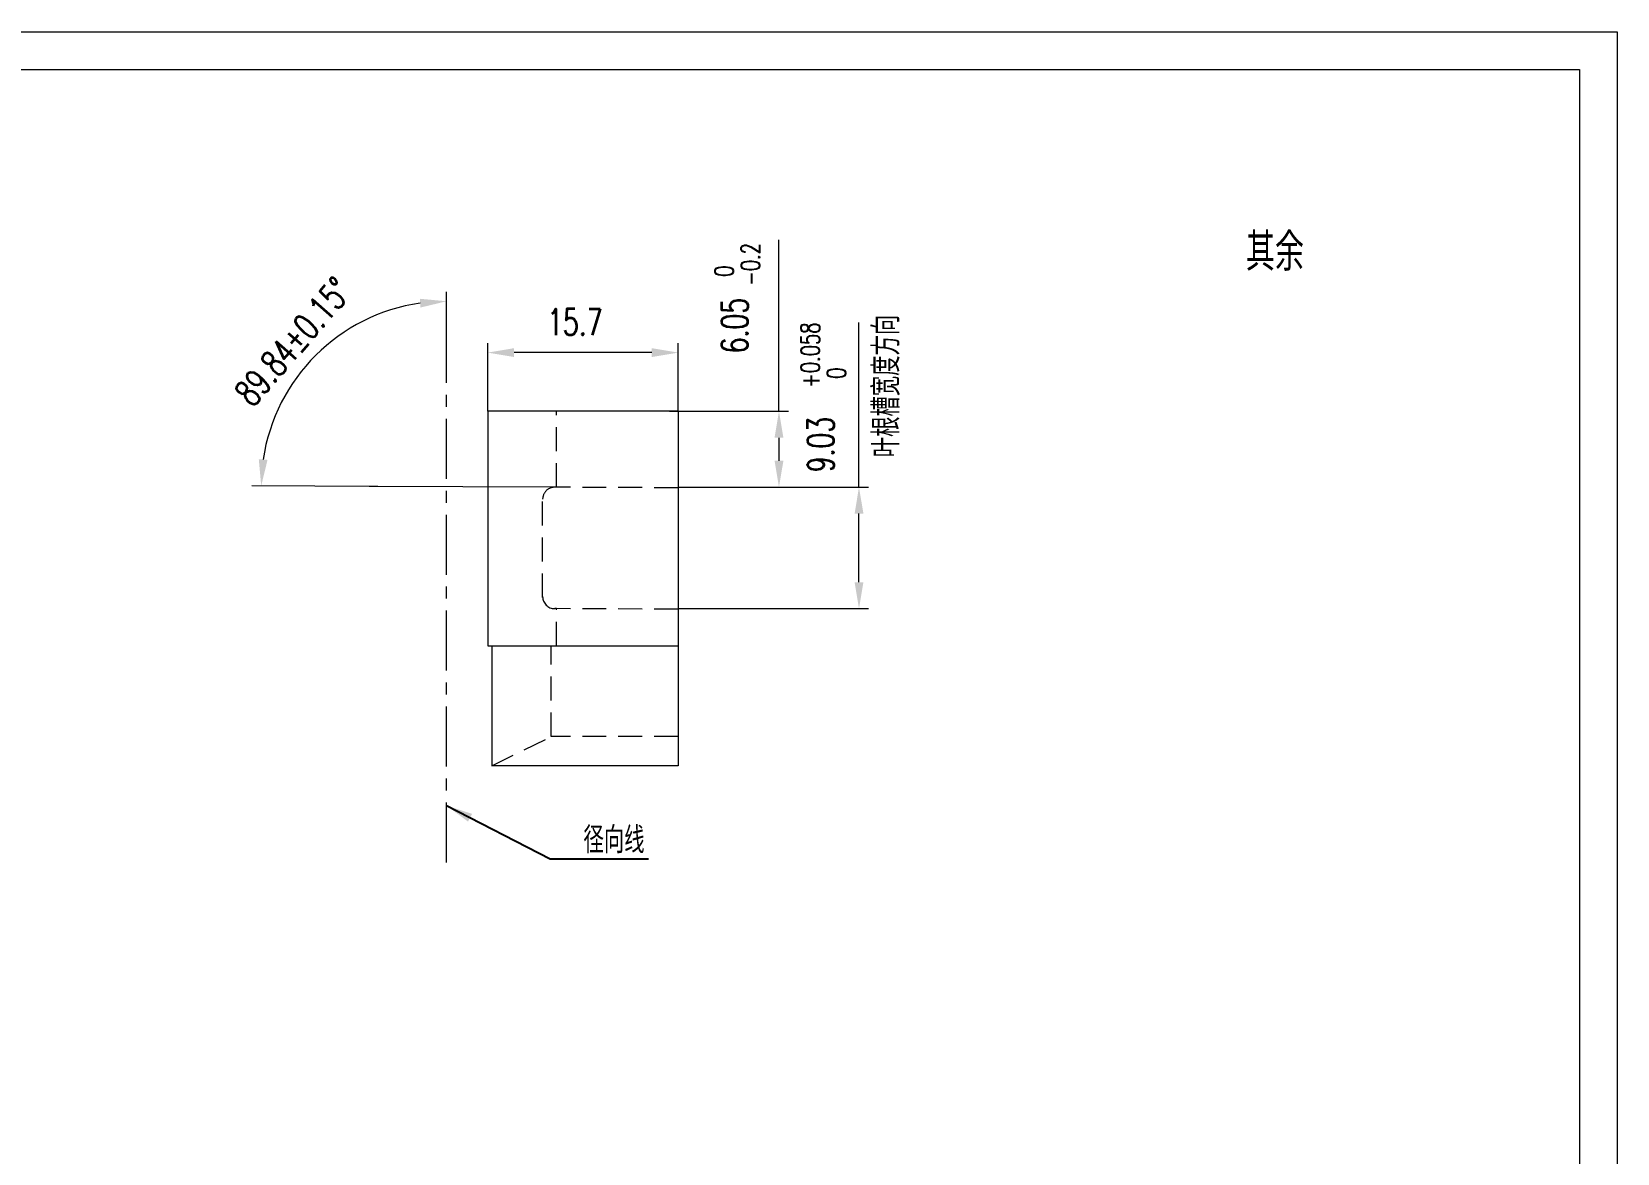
# Model space of a CAD drawing. Header units: inches. Extents: x 1727 to 2147, y 501 to 798.
# Drawn here: x 1936.7 to 2146.7, y 650 to 798.5 of the extents above; entities that cross this region are included whole.
import ezdxf

# ---------------------------------------------------------------- set-up
doc = ezdxf.new("R2010")
doc.units = ezdxf.units.IN
doc.header["$MEASUREMENT"] = 0
doc.linetypes.add('CENTER', pattern=[50.8, 31.75, -6.35, 6.35, -6.35])
doc.linetypes.add('DASHED', pattern=[19.05, 12.7, -6.35])
for name, color, linetype, lineweight in [('1轮廓实线层', 7, 'Continuous', 0), ('3中心线层', 1, 'CENTER', 0), ('4虚线层', 1, 'DASHED', 0), ('6文字层', 3, 'Continuous', 0), ('7标注层', 4, 'Continuous', 0), ('图框层', 7, 'Continuous', 0)]:
    doc.layers.add(name, color=color, linetype=linetype, lineweight=lineweight)
doc.styles.add('HCTC', font='ROMANS.SHX', dxfattribs={"width": 0.7, "bigfont": 'INTECAD.SHX'})
doc.dimstyles.new('副本HCTC 0.5', dxfattribs={"dimtxt": 3.5, "dimasz": 3.5, "dimexe": 1.25, "dimexo": 0, "dimgap": -1.5, "dimtad": 1, "dimdec": 4, "dimlfac": 0.5, "dimdsep": 46, "dimtxsty": 'HCTC', "dimcen": 2.5, "dimclrd": 4, "dimclrt": 3, "dimadec": 0, "dimazin": 2, "dimtp": 0.1, "dimtm": 0.1, "dimtfac": 0.71, "dimtdec": 4, "dimtofl": 0, "dimtmove": 0, "dimatfit": 3, "dimfxl": 0, "dimarcsym": 0})

# ---------------------------------------------------------------- blocks, each defined once
blk = doc.blocks.new('末叶根12.5-54.7')
at = {"layer": '6文字层', "color": 3, "char_height": 3.5, "attachment_point": 5, "rotation": 90, "style": 'HCTC'}
for s, insert in [('\\A1;{\\H0.71x;\\S 0^ -0.2;}', (260.69, 261.19)), ('\\A1;{\\H0.71x;\\S+0.058^  0;}', (272.09, 249.18))]:
    blk.add_mtext(s, dxfattribs=dict(at, insert=insert))
at = {"layer": '6文字层', "style": 'HCTC', "width": 0.7}
for tag, p in [('MH', (235.49, 251.8)), ('AG', (72.03, 224.82)), ('ALE', (80.45, 184.19)), ('AB', (103.74, 184.19)), ('A', (78.33, 173.56))]:
    blk.add_attdef(tag, p, '', height=3.5, dxfattribs=at)
for tag, p, rotation in [('HG3', (262.1, 249.42), 90), ('Δ', (196.47, 242.14), 48.8667), ('HG4', (273.5, 233.66), 90), ('RG3', (98.78, 226.52), 319.9707), ('HG1', (54.94, 217.85), 90), ('HG2', (120.68, 217.21), 90), ('HGJ', (44.14, 215.11), 90), ('HG', (132.65, 215.11), 90), ('RG1', (60.06, 202.52), 39.6842), ('RG2', (102.25, 206.41), 319.9707), ('菱形角', (63.37, 64.61), 79.9546), ('B', (102.57, 66.92), 90)]:
    blk.add_attdef(tag, p, '', height=3.5, rotation=rotation, dxfattribs=at)
blk = doc.blocks.new('ZwmFrameMain_A3^_^中文^_^landscape')
at = {"color": 7, "linetype": 'Continuous'}
for p, q in [((-25, 292), (395, 292)), ((395, 292), (395, -5))]:
    blk.add_line(p, q, dxfattribs=at)
at = {"color": 6, "linetype": 'Continuous'}
for p, q in [((0, 287), (390, 287)), ((390, 287), (390, 0))]:
    blk.add_line(p, q, dxfattribs=at)

msp = doc.modelspace()

# ---------------------------------------------------------------- linework, layer by layer
at = {"layer": '1轮廓实线层', "linetype": 'Continuous', "lineweight": 15}
for p, q in [((1997.12, 748.25), (1997.12, 717.17)), ((2022.36, 748.25), (1997.12, 748.25)), ((1997.12, 717.17), (2022.36, 717.17)), ((1997.66, 717.17), (1997.66, 701.31)), ((2022.36, 701.31), (1997.66, 701.31))]:
    msp.add_line(p, q, dxfattribs=at)
at = {"layer": '1轮廓实线层'}
msp.add_line((2022.36, 748.25), (2022.36, 701.31), dxfattribs=at)
at = {"layer": '3中心线层', "ltscale": 0.25}
msp.add_line((1991.67, 688.51), (1991.67, 753), dxfattribs=at)
at = {"layer": '4虚线层', "ltscale": 0.25}
for p, q in [((2006.22, 738.19), (2006.22, 748.25)), ((2006.22, 738.19), (2006.01, 738.19)), ((2022.36, 738.11), (2006.22, 738.19)), ((2004.4, 723.6), (2004.4, 736.59)), ((2006.22, 722.11), (2006, 722.11)), ((2006.22, 717.17), (2006.22, 722.11)), ((2022.36, 722.03), (2006.22, 722.11)), ((2005.53, 717.17), (2006.22, 717.17)), ((2005.53, 705.17), (2005.53, 717.17)), ((1997.66, 701.31), (2005.53, 705.17)), ((2022.36, 705.17), (2005.53, 705.17))]:
    msp.add_line(p, q, dxfattribs=at)
for centre, start, end in [((2006, 736.59), 89.76, 180), ((2006, 723.71), 180, 269.74)]:
    msp.add_arc(centre, 1.6, start, end, dxfattribs=at)
at = {"layer": '7标注层', "color": 4}
for p, q in [((2035.7, 748.25), (2035.7, 770.94)), ((2046.3, 738.19), (2046.3, 760.02)), ((2035.7, 744.75), (2035.7, 741.69)), ((2046.3, 725.61), (2046.3, 734.69))]:
    msp.add_line(p, q, dxfattribs=at)
at = {"layer": '7标注层'}
for p, q in [((1991.67, 753), (1991.67, 764.06)), ((2021.22, 748.25), (2036.95, 748.25)), ((1982.59, 738.3), (1965.87, 738.37)), ((2022.36, 738.19), (2047.55, 738.19)), ((2022.36, 722.11), (2047.55, 722.11))]:
    msp.add_line(p, q, dxfattribs=at)
at = {"layer": '7标注层', "ltscale": 0.25}
msp.add_line((2006.22, 738.19), (1981.43, 738.3), dxfattribs=at)
at = {"layer": '7标注层', "color": 4}
msp.add_arc((1991.67, 738.25), 24.56, 98.173, 171.567, dxfattribs=at)
for points in [[(1988.22, 761.98), (1988.14, 763.14), (1991.67, 762.81)], [(2036.29, 744.75), (2035.12, 744.75), (2035.7, 748.25)], [(1966.8, 741.9), (1967.96, 741.81), (1967.12, 738.37)], [(2035.12, 741.69), (2036.29, 741.69), (2035.7, 738.19)], [(2046.89, 734.69), (2045.72, 734.69), (2046.3, 738.19)], [(2045.72, 725.61), (2046.89, 725.61), (2046.3, 722.11)]]:
    msp.add_solid(points, dxfattribs=at)

# ---------------------------------------------------------------- texts
at = {"layer": '6文字层', "style": 'HCTC', "width": 0.7}
msp.add_text('其余', height=5, dxfattribs=at).set_placement((2097.55, 766.84))
msp.add_text('叶根槽宽度方向', height=3.5, rotation=90, dxfattribs=at).set_placement((2051.66, 742.16))

# ---------------------------------------------------------------- next in the draw order: block references
at = {"layer": '6文字层'}
ref = msp.add_blockref('末叶根12.5-54.7', (1769.49, 506.5), dxfattribs=at)
ref.add_attrib('MH', '15.7', (2004.98, 758.3), dxfattribs={"height": 3.5, "style": 'HCTC', "width": 0.7})
ref.add_attrib('Δ', '89.84±0.15°', (1965.97, 748.64), dxfattribs={"height": 3.5, "rotation": 48.8667, "style": 'HCTC', "width": 0.7})
ref.add_attrib('HG3', '6.05', (2031.59, 755.92), dxfattribs={"height": 3.5, "rotation": 90, "style": 'HCTC', "width": 0.7})
ref.add_attrib('HG4', '9.03', (2042.99, 740.16), dxfattribs={"height": 3.5, "rotation": 90, "style": 'HCTC', "width": 0.7})

# ---------------------------------------------------------------- next in the draw order: linework, layer by layer
at = {"layer": '7标注层'}
for p, q in [((1997.12, 748.25), (1997.12, 757.26)), ((2022.36, 748.25), (2022.36, 757.26)), ((2018.86, 756.01), (2000.62, 756.01))]:
    msp.add_line(p, q, dxfattribs=at)
for points in [[(2000.62, 756.6), (2000.62, 755.43), (1997.12, 756.01)], [(2018.86, 755.43), (2018.86, 756.6), (2022.36, 756.01)]]:
    msp.add_solid(points, dxfattribs=at)

# ---------------------------------------------------------------- next in the draw order: block references
at = {"layer": '图框层'}
msp.add_blockref('ZwmFrameMain_A3^_^中文^_^landscape', (1751.74, 506.5), dxfattribs=at)

# ---------------------------------------------------------------- next in the draw order: texts
at = {"layer": '6文字层', "color": 3, "insert": (2009.81, 689.73), "char_height": 3.5, "attachment_point": 7, "style": 'HCTC'}
msp.add_mtext('径向线', dxfattribs=at)

# ---------------------------------------------------------------- next in the draw order: leaders
at = {"layer": '7标注层'}
msp.add_leader([(1991.67, 696.03), (2005.4, 688.97), (2018.42, 688.97)], dimstyle='副本HCTC 0.5', override={"dimgap": 1.5, "dimtad": 0}, dxfattribs=at)

doc.saveas('drawing.dxf')
